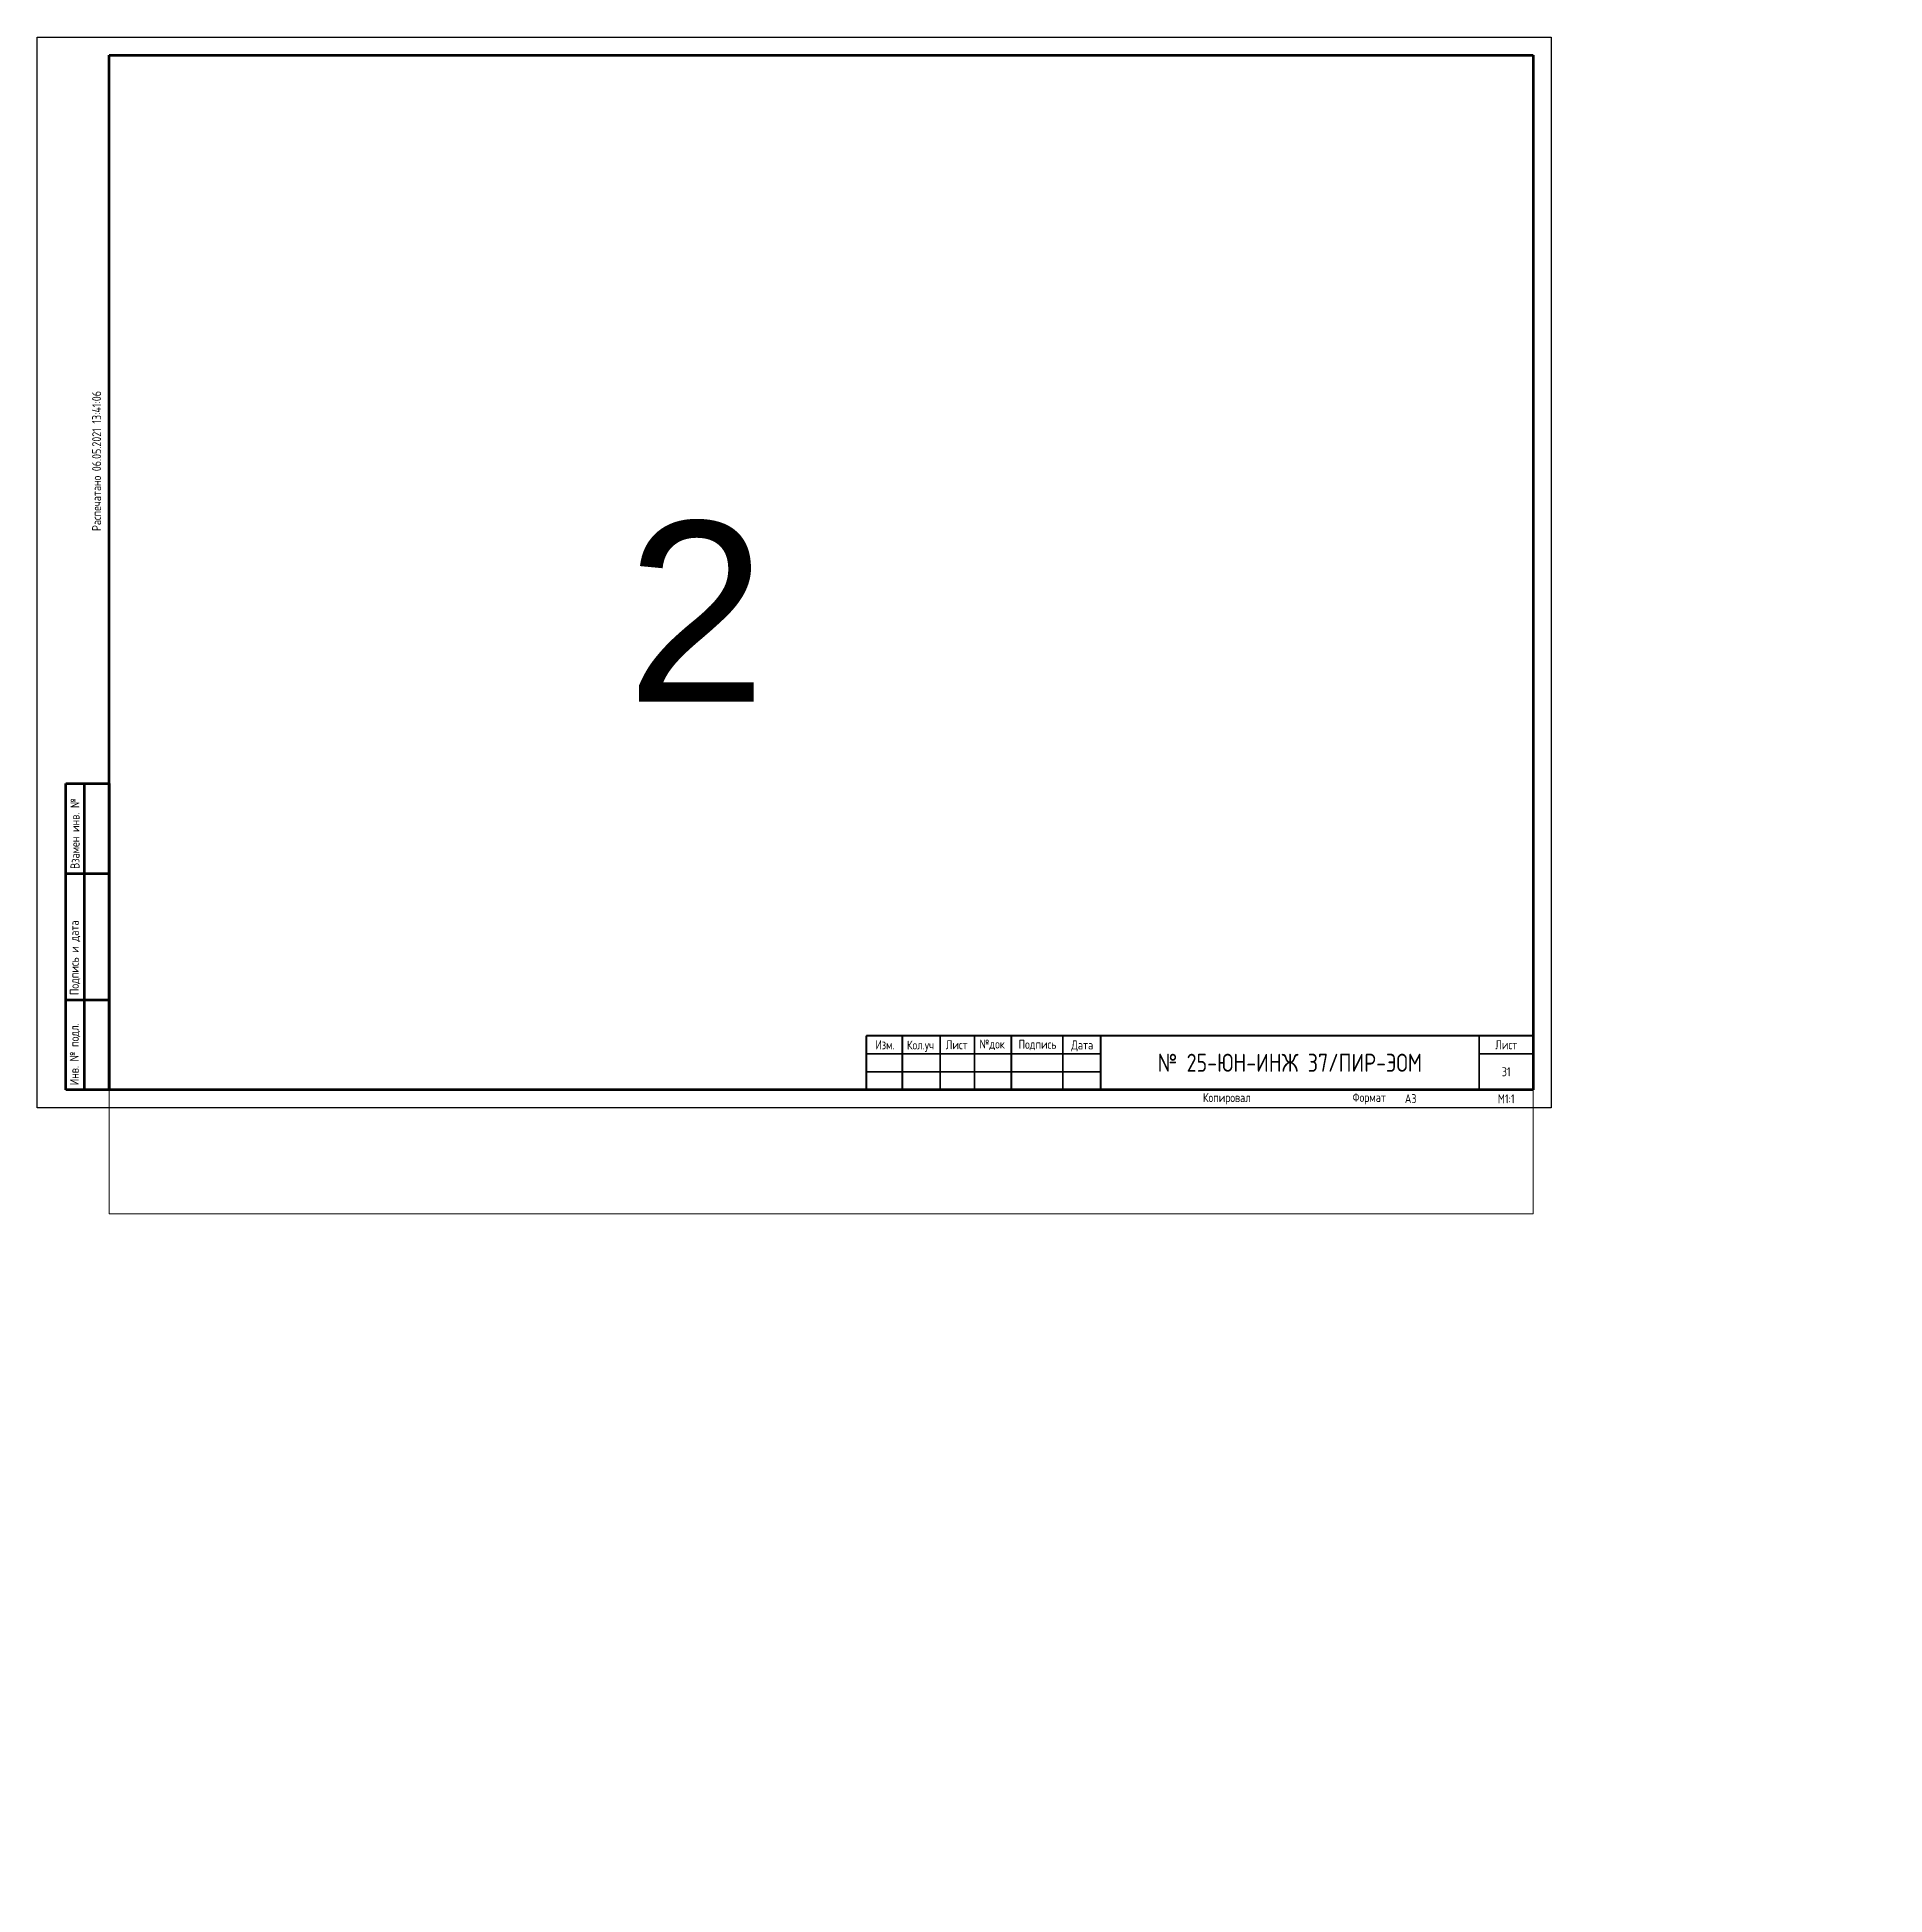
# Paper-space layout 'КЖ (2)' of a CAD drawing. Header units: millimetres. Extents: x 0 to 513, y -218 to 297.
# The model-space entities are those that its viewports show. They can reach past a viewport. Long polylines and large blocks are cut down to what shows.
import ezdxf
from ezdxf.enums import TextEntityAlignment as Align

# ---------------------------------------------------------------- set-up
doc = ezdxf.new("R2010")
doc.units = ezdxf.units.MM
doc.layers.get('Defpoints').update_dxf_attribs({"color": 250})
doc.layers.add('0_UNC Defpoints ЭОМ', color=6, linetype='Continuous', plot=False)
doc.layers.add('0_Рамка', color=7, linetype='Continuous')
doc.styles.get("Standard").update_dxf_attribs({"font": 'arial.ttf'})
doc.styles.add('Unecom', font='GOST2304A.ttf', dxfattribs={"height": 2.5})
doc.styles.add('СПДС', font='isocpeur.ttf', dxfattribs={"width": 0.8, "height": 2.5})

# ---------------------------------------------------------------- blocks, each defined once
blk = doc.blocks.new('*U11')
at = {"lineweight": 60, "ltscale": 10}
for p, q in [((20, 292), (415, 292)), ((20, 5), (20, 292)), ((415, 292), (415, 5)), ((8, 90), (20, 90)), ((8, 5), (8, 90)), ((13, 90), (13, 5)), ((20, 90), (20, 5)), ((20, 90), (20, 5)), ((8, 65), (20, 65)), ((8, 30), (20, 30)), ((20, 5), (8, 5)), ((415, 5), (20, 5))]:
    blk.add_line(p, q, dxfattribs=at)
for p, q in [((230, 20), (415, 20)), ((400, 20), (400, 5))]:
    blk.add_line(p, q)
at = {"ltscale": 10}
for p, q in [((415, 20), (415, 5)), ((295, 5), (230, 5)), ((415, 5), (295, 5))]:
    blk.add_line(p, q, dxfattribs=at)
at = {"const_width": 0.501}
for points in [[(230, 20), (415, 20)], [(230, 20), (230, 5)], [(240, 5), (240, 20)], [(250.5, 5), (250.5, 20)], [(260, 5), (260, 20)], [(270.24, 5), (270.24, 20)], [(284.51, 20), (284.51, 5)], [(295, 5), (295, 20), (295, 20)], [(400, 5), (400, 20)], [(415, 5), (415, 20)], [(230, 15), (295, 15)], [(400, 15), (415, 15)], [(230, 10), (295, 10)], [(230, 5), (415, 5)]]:
    blk.add_lwpolyline(points, dxfattribs=at)
at = {"layer": '0_UNC Defpoints ЭОМ', "ltscale": 10}
blk.add_lwpolyline([(420, 0), (0, 0), (0, 297), (420, 297)], close=True, dxfattribs=at)
at = {"char_height": 2.5, "attachment_point": 4, "rotation": 90, "style": 'Unecom'}
for s, insert, width in [('{\\fGOST type A|b0|i1|c204|p34; }Взамен инв. №', (10.5, 65), 25), (' Подпись и дата', (10.5, 30), 35), (' Инв. № подл.', (10.5, 5), 24.4187)]:
    blk.add_mtext(s, dxfattribs=dict(at, insert=insert, width=width))
at = {"char_height": 2.5, "style": 'Unecom'}
for s, insert, width, attachment_point in [('Изм.', (235.2, 17.47), 17.5387, 5), ('Кол.уч', (245.02, 17.08), 15.1142, 5), ('Лист', (255.08, 17.49), 15.1142, 5), ('№док', (264.91, 17.49), 15.1142, 5), ('Подпись', (277.48, 17.42), 15.1142, 5), ('Дата', (289.9, 17.18), 930.5482, 5), ('Лист', (407.5, 17.49), 15.0001, 5), ('Формат  ', (364.85, 2.55), 50, 4), ('\\pi1; ', (250, -133.18), 20, 4), ('\\pi1; ', (250, -133.18), 20, 4), ('\\pxi0.4; ', (250, -133.18), 20, 4), ('\\pi1; ', (512.53, -218.32), 20, 4), ('\\pi1; ', (512.53, -218.32), 20, 4), ('\\pxi0.4; ', (512.53, -218.32), 20, 4)]:
    blk.add_mtext(s, dxfattribs=dict(at, insert=insert, width=width, attachment_point=attachment_point))
at = {"insert": (347.5, 12.5), "char_height": 5, "width": 105.0004, "attachment_point": 5, "line_spacing_factor": 2, "style": 'Unecom'}
blk.add_mtext('№ 25-ЮН-ИНЖ 37/ПИР-ЭОМ', dxfattribs=at)
at = {"style": 'Unecom'}
blk.add_attdef('ЛИСТ№', text='', height=2.5, dxfattribs=at).set_placement((407.5, 10), align=Align.MIDDLE_CENTER)
at = {"style": 'Unecom', "flags": 8}
blk.add_attdef('ФОРМАТ_БУМАГИ', (379.38, 1.29), '', height=2.5, dxfattribs=at)
at = {"layer": '0_Рамка', "style": 'СПДС', "width": 0.8}
blk.add_text('Распечатано 06.05.2021 13:41:06', height=2.5, rotation=90, dxfattribs=at).set_placement((16.5, 160), align=Align.MIDDLE_LEFT)
at = {"layer": 'Defpoints', "insert": (330, 2.5), "char_height": 2.5, "width": 70, "attachment_point": 5, "style": 'Unecom'}
blk.add_mtext('Копировал', dxfattribs=at)

msp = doc.modelspace()

# ---------------------------------------------------------------- linework, layer by layer
at = {"layer": 'Defpoints', "color": 6}
msp.add_lwpolyline([(440, 5), (440, 292), (835, 292), (835, 5), (440, 5)], dxfattribs=at)

# ---------------------------------------------------------------- texts
at = {"layer": 'Defpoints', "color": 6, "insert": (583.43, 162.63), "char_height": 50, "attachment_point": 1}
msp.add_mtext_dynamic_manual_height_columns('2', width=226.8862, gutter_width=12.5, heights=[0], dxfattribs=at)

psp = doc.layouts.new('КЖ (2)')

# ---------------------------------------------------------------- block references
at = {"ltscale": 100}
ref = psp.add_blockref('*U11', (0, 0), dxfattribs=at)
ref.add_attrib('ФОРМАТ_БУМАГИ', 'А3', (379.38, 1.29), dxfattribs={"height": 2.5, "style": 'Unecom'})
ref.add_attrib('ЛИСТ№', '31', dxfattribs={"height": 2.5, "style": 'Unecom'}).set_placement((407.5, 10), align=Align.MIDDLE_CENTER)

# ---------------------------------------------------------------- texts
at = {"insert": (407.5, 2.5), "char_height": 2.5, "width": 25, "attachment_point": 5, "line_spacing_factor": 2, "style": 'Unecom'}
psp.add_mtext('М1:1', dxfattribs=at)

# ---------------------------------------------------------------- viewports
at = {"layer": 'Defpoints', "color": 6}
psp.add_viewport(center=(217.5, 131.3), size=(395, 321.4004), view_center_point=(637.5, 131.3), view_height=321.4004, dxfattribs=at)

doc.saveas('drawing.dxf')
